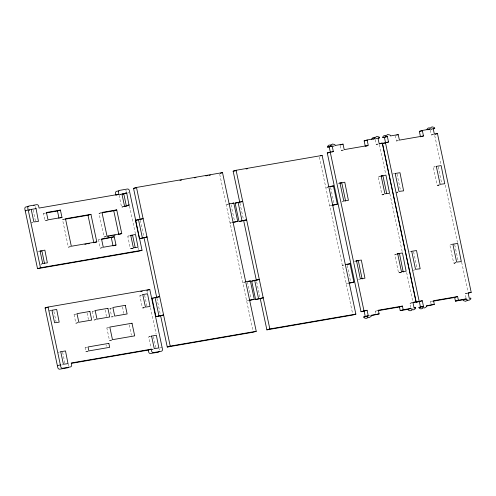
<?xml version="1.0" encoding="UTF-8"?>
<svg xmlns="http://www.w3.org/2000/svg" width="496" height="496" viewBox="0 0 496 496"><rect width="100%" height="100%" fill="white"/><g stroke="black" fill="none" stroke-linecap="round" stroke-linejoin="round"><path stroke-width="0.37" stroke-dasharray="2.48 1.86" d="M62.62 352.203L64.902 363.19M438.21 166.817L441.502 182.547M413.596 251.739L417.068 268.305M119.108 195.195L121.526 206.968L125.035 206.125M132.42 248.279L130.752 248.88L130.361 248.57L127.776 236.344L129.493 235.563M144.454 307.551L142.426 307.935L139.81 295.697L142.259 294.593M383.985 194.345L382.311 194.947L381.92 194.637L378.169 176.985L379.88 176.105M439.183 184.828L437.509 185.43L437.125 185.113L433.368 167.462L435.079 166.588M402.027 271.808L398.871 272.868L398.486 272.552L394.704 254.708L397.16 253.698M455.725 262.651L454.051 263.252L453.666 262.936L449.909 245.284L451.62 244.41M150.338 336.3L148.62 337.082L151.094 348.322M29.202 209.963L30.678 209.51M28.396 210.242L30.609 209.56M30.262 209.777L28.78 210.236L30.293 209.975M47.994 220.243L45.049 220.751L43.493 213.41L45.706 212.722M119.741 194.451L121.216 193.992M120.919 194.141L119.437 194.599L120.968 194.339M127.54 193.105L129.016 192.646M32.953 222.444L31.477 222.902L32.99 222.642M45.049 220.751L47.269 220.063M70.624 246.785L68.374 247.169L62.527 219.641L65.478 218.724M106.268 236.66L104.055 237.045L99.02 213.342L101.234 212.66M121.886 207.185L123.361 206.733M332.32 146.376L334.533 145.694M377.239 138.328L375.026 139.01L378.051 138.285M340.231 145.725L341.254 150.542L343.468 149.86M375.168 139.698L376.191 144.516L378.411 143.834M430.962 129.264L432.438 128.805M395.281 135.52L396.453 141.025L398.666 140.337M68.374 247.169L71.331 246.258M430.367 130.181L431.396 134.999L434.347 134.081M104.055 237.045L106.268 236.356M102.573 247.764L100.322 248.149L98.568 239.89L100.787 239.202M229.158 203.85L226.201 204.767L228.197 204.42M41.013 264.145L43.226 263.463M40.815 264.294L43.028 263.605M100.322 248.149L102.542 247.467M337.987 183.433L340.206 182.745M328.774 186.67L325.816 187.587L327.813 187.24M130.752 248.88L133.703 247.969M231.57 222.623L230.094 223.082L232.091 222.741M392.448 174.139L394.667 173.457M344.311 200.985L341.353 201.903L342.866 201.643M331.929 205.22L329.71 205.902L331.706 205.561M382.311 194.947L383.786 194.488M398.034 191.921L396.552 192.38L398.065 192.119M396.36 192.529L397.835 192.07M437.509 185.43L438.985 184.971M49.197 310.949L50.673 310.49M78.157 322.809L75.882 323.2L74.047 314.569L76.266 313.887M96.298 319.678L94.054 320.063L92.219 311.438L94.432 310.75M113.218 316.758L111.755 317.012L109.92 308.388L112.139 307.7M75.882 323.2L78.839 322.282M94.054 320.063L96.267 319.381M111.755 317.012L113.231 316.553M142.78 308.159L144.262 307.7M245.706 281.709L242.749 282.621L244.745 282.28M111.749 340.225L109.529 340.609L106.845 327.986L109.058 327.298M58.013 352.427L59.489 351.968M354.528 261.256L356.01 260.797M343.846 264.988L342.364 265.441L344.36 265.1M88.139 351.447L85.913 351.831L85.07 347.87L87.284 347.188M109.529 340.609L111.743 339.921M248.874 300.316L246.655 300.998L248.651 300.657M85.913 351.831L88.127 351.143M409.727 251.732L411.209 251.28M61.492 365.081L62.967 364.622M358.441 279.639L360.654 278.957M348.49 283.135L346.276 283.817L348.273 283.476M398.871 272.868L401.828 271.951M151.795 349.494L153.27 349.035M151.596 349.637L153.078 349.178M159.861 348L162.074 347.312M412.92 270.444L415.133 269.756M454.051 263.252L455.526 262.793M375.856 313.348L375.391 311.147L378.343 310.229M369.142 315.927L371.361 315.239M410.818 307.415L409.938 303.285L412.895 302.368M431.055 303.825L430.59 301.624L432.803 300.942M466.017 297.891L465.143 293.762L467.356 293.08M333.021 146.258L334.434 146.01M430.739 129.4L431.774 129.227A1.488 1.24 72.8 0 0 431.508 128.582M341.254 150.542L343.511 150.158M376.191 144.516L378.057 144.193M396.453 141.025L398.71 140.635M431.396 134.999L434.502 134.459L440.764 163.947M43.493 213.41L45.7 213.026M122.084 207.043L123.609 206.776M62.527 219.641L64.771 219.251M99.02 213.342L101.234 212.964M380.916 176.241L378.405 176.564M435.358 166.848L433.603 167.04M98.568 239.89L100.068 239.63M37.584 251.732L39.11 251.466M129.785 235.829L128.018 236.022M382.509 194.804L384.022 194.544M437.708 185.281L440.733 184.76M130.944 248.738L134.001 248.211M49.439 311.017L50.952 310.756M141.8 295.083L140.046 295.275M354.789 261.423L356.302 261.163M396.701 254.194L394.946 254.386M451.899 244.671L450.145 244.863M74.047 314.569L76.322 314.179M92.219 311.438L94.463 311.048M109.92 308.388L112.115 308.01M142.978 308.01L144.491 307.749M454.249 263.103L455.762 262.843M399.069 272.719L402.095 272.199M106.845 327.986L109.064 327.602M85.07 347.87L87.302 347.485M150.617 336.567L148.862 336.759M409.938 303.285L412.424 302.858M465.143 293.762L467.623 293.334M375.391 311.147L377.648 310.756M430.59 301.624L432.847 301.233M445.265 185.113L457.479 242.575M461.658 262.229L467.926 291.716M454.714 244.726L458.199 261.113M397.023 174.003L400.508 190.39M379.459 144.739L385.727 174.226M389.906 193.88L402.281 252.092M406.621 272.509L412.728 301.233M330.634 187.519L334.056 203.633M347.181 265.372L350.622 281.548M319.337 157.089L352.588 313.534M239.921 203.05L243.369 219.269M256.661 281.771L259.935 297.191M231.012 204.699L234.441 220.813M247.411 281.821L251.001 298.728M219.722 174.27L252.972 330.714M140.3 220.23L143.908 237.187M156.885 298.214L160.32 314.371M129.512 206.094L135.42 233.876M138.452 248.143L138.768 249.643M146.99 291.164L147.312 292.665M150.505 307.681L156.091 333.963M159.253 348.843L159.514 350.064M144.615 295.139L147.089 306.764M153.431 336.617L155.75 347.516M129.208 324.899L131.415 335.296M122.5 306.962L123.876 313.429M105.102 309.963L106.479 316.429M106.02 344.943L106.299 346.264M87.091 313.069L88.468 319.536M36.109 208.971L35.718 207.136A1.879 1.575 72.8 0 0 34.987 205.921M68.274 363.897L68.665 365.732A1.879 1.575 72.8 0 1 68.715 366.215M33.114 210.031L35.433 220.931M53.921 311.531L56.085 321.706M376.303 138.105A1.494 1.252 72.8 0 1 376.576 138.744M412.666 308.524A1.469 1.228 72.8 0 1 412.703 308.878M125.68 190.278A1.879 1.575 72.8 0 1 126.412 191.493"/><path stroke-width="0.74" d="M345.607 201.091L341.856 183.247L341.471 182.931L339.76 183.34M31.738 209.324L31.26 209.672L33.877 221.917L38.452 221.408L36.103 208.841L35.52 208.673M44.528 263.643L41.955 251.15L39.878 251.336M362.117 278.994L358.397 261.07L358.013 260.753L356.302 261.163M403.236 272.062L399.553 253.971L399.162 253.654L397.457 254.064M467.635 300.272L465.583 301.301L463.692 300.7A1.513 1.265 72.8 0 1 463.202 299.807L455.44 301.146L454.658 297.476L457.616 296.558L458.391 300.229L455.44 301.146M367.97 317.676L366.116 318.457L364.225 317.855A1.507 1.259 72.8 0 1 363.748 316.956L368.255 315.778L367.083 310.273L361.02 311.717L327.273 152.954L333.337 151.503L332.165 145.998L327.658 147.182A1.488 1.24 72.8 0 1 327.732 146.19L328.91 145.13L330.968 144.999M411.99 310.229L410.025 310.8L408.487 310.211A1.482 1.24 72.8 0 1 408.003 309.324L400.241 310.663L399.46 306.993L402.411 306.082L403.192 309.752L400.241 310.663M422.921 308.345L420.955 308.915L419.424 308.326A1.469 1.228 72.8 0 1 418.946 307.439L423.454 306.255L422.282 300.75L416.225 302.2L382.478 143.437L388.535 141.986L387.364 136.481L382.856 137.659A1.494 1.252 72.8 0 1 382.949 136.673L383.823 135.761L385.51 135.371M25.24 210.85L28.191 209.932M46.432 212.902L57.468 210.998L60.419 210.081L61.981 217.428L60.506 217.88M138.148 219.84L135.489 220.298L143.102 218.581L140.145 219.492L133.529 188.368L136.481 187.451L222.518 172.614L256.24 331.291L253.289 332.202L167.264 347.039L160.63 315.834L163.587 314.923L155.973 316.64L152.074 298.288L159.687 296.571L157.468 297.253M28.836 206.423L26.009 206.913A1.879 1.575 72.8 0 0 24.85 209.014L37.529 268.665L139.091 251.15L142.042 250.232L129.363 190.582A1.879 1.575 72.8 0 0 127.422 189.013L119.66 190.352A1.879 1.575 72.8 0 0 118.494 192.454L118.885 194.289L115.928 195.207L115.543 193.372A1.879 1.575 72.8 0 1 116.703 191.27L118.823 190.904M126.207 193.031L123.256 193.942L123.839 194.11L126.387 206.131M126.647 192.95L121.917 194.035L124.533 206.138L129.096 205.542L126.716 193.018L121.731 194.209M220.298 173.296L222.518 172.614M87.99 215.245L90.948 214.334L96.801 241.862L93.843 242.78L87.99 215.245L65.522 219.12M239.76 202.312L233.145 171.188L236.096 170.271L322.133 155.434L355.861 314.111L352.904 315.022L266.885 329.859L260.251 298.654L263.202 297.743L255.589 299.46L251.689 281.108L259.303 279.391L257.089 280.073M126.232 205.79L129.183 204.873M101.971 212.834L113.77 210.8L116.727 209.889L121.762 233.585L119.548 234.267M327.658 147.182L332.165 145.998M340.082 145.037L343.034 144.125L344.205 149.631L368.28 145.477L367.108 139.971L374.871 138.632A1.476 1.234 72.8 0 1 374.951 137.646L376.799 136.394L379.043 136.939A1.494 1.252 72.8 0 1 379.533 137.832L378.051 138.285M365.323 146.394L364.151 140.889L367.108 139.971M331.861 151.962L333.337 151.503M373.395 139.091L374.871 138.632M320.658 155.887L322.133 155.434M382.856 137.659L387.364 136.481M396.757 135.061L398.238 134.602L399.404 140.108L423.479 135.96L422.307 130.454L430.069 129.115A1.507 1.259 72.8 0 1 430.162 128.123L432.022 126.864L434.254 127.416A1.488 1.24 72.8 0 1 434.732 128.309L432.512 128.997M366.06 146.165L367.536 145.706M420.521 136.871L419.349 131.366L422.307 130.454M379.297 143.983L382.255 143.065L416.001 301.835L413.044 302.746M386.322 142.668L388.535 141.986M427.856 129.797L430.069 129.115M421.259 136.642L423.479 135.96M435.24 134.236L437.453 133.548L471.2 292.311L468.249 293.229M101.562 239.376L114.26 236.778L116.014 245.043L113.795 245.725M232.333 203.509L233.814 203.05L237.708 221.365L232.754 222.623M239.022 221.545L246.636 219.827L239.022 221.545L235.104 203.118L242.718 201.401L240.504 202.083M37.529 268.665L40.48 267.753L142.042 250.232M139.401 238.725L147.014 237.007L139.401 238.725L135.644 221.036M330.472 186.781L333.43 185.87L337.323 204.185L332.37 205.443M68.225 367.455A1.879 1.575 72.8 0 1 67.499 367.834L59.737 369.173A1.879 1.575 72.8 0 1 57.79 367.61L45.111 307.954L48.069 307.043L149.786 289.497L162.465 349.147A1.879 1.575 72.8 0 1 161.299 351.255L153.537 352.594A1.879 1.575 72.8 0 1 151.596 351.025L151.206 349.19L71.226 362.985L71.616 364.82A1.879 1.575 72.8 0 1 70.457 366.922L62.688 368.261A1.879 1.575 72.8 0 1 60.748 366.693L48.069 307.043M146.835 290.414L149.786 289.497M248.149 281.592L250.362 280.903L254.268 299.28L249.321 300.539M347.026 264.641L349.978 263.723L353.884 282.1L348.936 283.359M57.406 365.775L60.357 364.858M71.319 363.37L148.248 350.102L151.206 349.19M167.264 347.039L170.221 346.121L256.24 331.291M266.885 329.859L269.836 328.941L355.861 314.111M361.02 311.717L367.083 310.273M368.255 315.778L365.298 316.69L364.126 311.184M402.411 306.082L378.343 310.229L379.124 313.9L371.231 315.667M416.225 302.2L422.282 300.75M408.003 309.324L410.961 308.413A1.482 1.24 72.8 0 0 411.444 309.293L413.683 309.839L415.536 308.586A1.469 1.228 72.8 0 0 415.617 307.607L414.067 307.873L412.895 302.368L416.001 301.835M414.141 308.066L415.617 307.607M418.946 307.439L423.454 306.255M457.616 296.558L433.541 300.712L434.322 304.383L426.43 306.15M463.202 299.807L466.159 298.89A1.513 1.265 72.8 0 0 466.643 299.789L468.887 300.347L470.735 299.082A1.507 1.259 72.8 0 0 470.816 298.09L469.266 298.356L468.094 292.851L471.2 292.311M343.034 144.125L335.271 145.464A1.507 1.259 72.8 0 0 334.781 144.572L332.537 144.02L330.689 145.278A1.488 1.24 72.8 0 0 330.615 146.264M379.533 137.832L377.977 138.099L379.149 143.604L382.255 143.065M398.238 134.602L390.47 135.941A1.476 1.234 72.8 0 0 389.992 135.055L387.76 134.503L385.9 135.761A1.494 1.252 72.8 0 0 385.814 136.747M434.732 128.309L433.175 128.576L434.347 134.081L437.453 133.548M364.151 140.889L366.978 140.399M419.349 131.366L422.177 130.882M327.273 152.954L330.379 152.421L329.214 146.915M382.478 143.437L385.584 142.898L384.412 137.392M133.529 188.368L135.811 187.972M179.967 180.358L181.493 180.091M194.438 177.859L195.957 177.599M205.859 175.888L207.378 175.627M208.903 175.367L210.422 175.1M233.145 171.188L236.189 170.661M246.09 168.95L247.609 168.69M31.298 209.399L36.103 208.593M118.885 194.289L39.06 208.06L38.676 206.224A1.879 1.575 72.8 0 0 36.729 204.656L28.966 205.995A1.879 1.575 72.8 0 0 27.801 208.097L40.48 267.753M60.419 210.081L46.444 212.493L48.007 219.833L61.981 217.428M124.372 206.646L125.903 206.386M90.948 214.334L65.478 218.724L71.331 246.258L96.801 241.862M116.727 209.889L101.971 212.431L107.012 236.127L121.762 233.585M380.916 176.241L382.98 176.055L386.731 193.707M229.158 203.85L233.814 203.05M328.774 186.67L333.43 185.87M235.104 203.118L239.097 202.43M107.744 236.406L109.219 236.152M110.695 235.898L112.17 235.643M113.646 235.389L115.122 235.135M114.26 236.778L101.525 238.979L103.28 247.237L116.014 245.043M130.547 235.693L132.63 235.507L135.241 247.727M84.853 244.33L86.354 244.069M87.854 243.809L89.348 243.555M233.046 222.171L237.708 221.365M332.667 204.991L337.323 204.185M45.111 307.954L47.393 307.563M140.759 291.462L142.278 291.195M245.706 281.709L250.362 280.903M345.321 264.529L349.978 263.723M152.074 298.288L153.4 298.059M251.689 281.108L253.685 280.761M255.018 280.531L256.345 280.302L243.679 220.745M249.612 300.086L254.268 299.28M349.227 282.906L353.884 282.1M155.973 316.64L160.63 315.834M255.589 299.46L260.251 298.654M378.398 310.626L399.46 306.993M433.597 301.109L454.658 297.476M379.124 313.9L371.361 315.239A1.513 1.265 72.8 0 1 371.275 316.237L369.421 317.502L367.183 316.944A1.507 1.259 72.8 0 1 366.699 316.045M403.192 309.752L410.961 308.413M434.322 304.383L426.56 305.722A1.482 1.24 72.8 0 1 426.473 306.702L424.613 307.954L422.375 307.408A1.469 1.228 72.8 0 1 421.898 306.522M458.391 300.229L466.159 298.89M363.748 316.956L364.783 316.783M429.418 127.732L428.085 128.117L427.205 129.034A1.507 1.259 72.8 0 0 427.081 129.673M374.895 137.299L373.172 137.504L371.994 138.564A1.476 1.234 72.8 0 0 371.919 139.55M419.331 301.667L420.496 307.173M385.429 142.519L419.176 301.289M330.231 152.043L363.977 310.806M236.096 170.271L269.836 328.941M238.061 202.201L241.974 220.633M254.64 280.19L258.546 298.549M136.481 187.451L170.221 346.121M144.063 237.925L156.73 297.482M138.44 219.381L142.358 237.813M155.025 297.371L158.925 315.729M148.248 350.102L148.639 351.937A1.879 1.575 72.8 0 0 150.586 353.505L158.348 352.166A1.879 1.575 72.8 0 0 158.739 352.036M113.77 210.8L118.811 234.496M111.302 237.696L113.057 245.954M57.468 210.998L59.03 218.339M159.334 351.441A1.879 1.575 72.8 0 1 159.073 351.788M33.778 205.567A1.879 1.575 72.8 0 1 34.193 205.561M40.064 250.976L42.724 263.469L47.368 262.849L44.863 250.151L40.064 250.976M51.919 310.26L54.579 322.772L59.185 322.158L56.68 309.442L51.919 310.26M60.735 351.745L63.395 364.256L68.002 363.636L65.497 350.92L60.735 351.745M130.739 235.34L133.393 247.833L138.037 247.206L135.532 234.509L130.739 235.34M142.767 294.593L145.427 307.105L150.034 306.491L147.523 293.775L142.767 294.593M151.584 336.071L154.244 348.589L158.85 347.969L156.345 335.253L151.584 336.071M339.977 182.974L343.753 200.911L348.409 200.378L344.782 182.237L339.977 182.974M356.519 260.797L360.294 278.733L364.951 278.2L361.324 260.059L356.519 260.797M381.126 175.875L384.908 193.812L389.565 193.279L385.938 175.138L381.126 175.875M395.176 173.457L398.951 191.394L403.608 190.855L399.981 172.72L395.176 173.457M397.668 253.698L401.469 271.734L406.125 271.194L402.479 252.96L397.668 253.698M411.717 251.28L415.518 269.309L420.168 268.776L416.522 250.542L411.717 251.28M436.325 166.358L440.107 184.295L444.763 183.762L441.136 165.621L436.325 166.358M452.867 244.181L456.649 262.117L461.305 261.584L457.678 243.443L452.867 244.181M89.894 311.432L77.004 313.658L78.839 322.282L91.729 320.063L89.894 311.432M107.905 308.326L95.17 310.527L97.005 319.151L109.74 316.956L107.905 308.326M125.302 305.325L112.877 307.47L114.712 316.095L127.131 313.956L125.302 305.325M132.004 323.237L109.796 327.069L112.48 339.692L134.689 335.866L132.004 323.237M108.835 343.368L88.028 346.958L88.865 350.914L109.678 347.324L108.835 343.368"/></g></svg>
